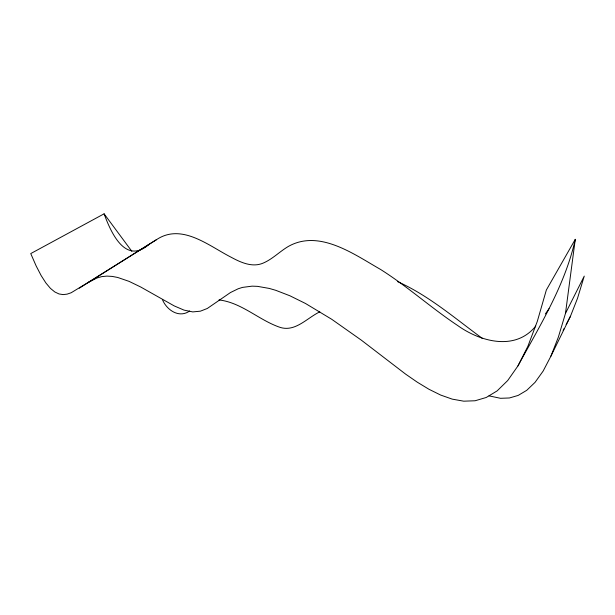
<?xml version="1.0" encoding="UTF-8"?>
<svg xmlns="http://www.w3.org/2000/svg" width="615" height="615" viewBox="0 0 615 615"><rect width="100%" height="100%" fill="white"/><g stroke="black" fill="none" stroke-linecap="round" stroke-linejoin="round"><path stroke-width="0.92" d="M489.017 395.86L500.518 398.305L509.42 397.974L518.168 395.422L526.724 390.333L535.058 382.346L543.13 371.083L550.917 356.154L558.374 337.089L565.477 313.404L575.271 239.335L546.351 290.003L537.333 321.299L527.862 346.345L517.976 365.871L507.713 380.531L497.12 390.902L486.234 397.482L475.095 400.765L463.748 401.18L452.24 399.135L440.617 395.038L428.939 389.257L417.27 382.176L405.662 374.158L361.336 340.157L331.723 319.285L305.486 303.479L289.88 295.769L275.781 290.318L269.301 288.435L257.462 286.352L252.104 286.152L242.502 287.397L238.213 288.758L230.456 292.548L207.286 308.484L200.39 311.175L192.756 311.913L184.046 310.121L174.23 305.909L140.681 286.99L129.058 281.363L117.68 277.457L112.184 276.412L106.864 276.097L101.752 276.619L96.886 278.018L87.776 282.654L71.163 292.755L67.135 294.131L63.091 294.6L58.986 293.947L54.781 291.94L50.438 288.374L45.91 282.992L41.151 275.574L36.116 265.865L30.75 253.58L104.096 213.82L131.833 251.304M575.271 239.335C565.116 285.152 540.116 325.181 517.976 365.871M550.917 356.154L570.451 316.279L577.508 298.337L584.25 276.104L565.477 313.404M563.117 330.378L563.978 328.718M566.138 324.574L570.451 316.279M545.344 313.973L549.003 308.699M535.719 326.119C515.301 351.373 480.23 341.725 457.545 325.435C431.1 307.808 407.391 286.375 380.477 269.393C354.025 254.333 319.162 228.826 288.127 246.569C279.587 251.643 272.53 259.076 263.32 263.036C252.465 267.817 240.819 262.474 231.209 257.278C208.885 245.946 181.709 222.692 156.418 239.719L87.776 282.654M79.297 288.181L156.418 239.719M148.392 244.939C124.983 264.711 110.692 231.84 104.096 213.82M319.8 311.851C306.708 318.07 294.593 333.184 278.541 326.826C258.062 319.346 241.234 302.557 218.994 299.928M189.681 310.982C179.111 318.539 166.711 310.068 162.422 299.59M397.375 281.532C428.786 295.523 454.939 318.355 482.444 338.465"/></g></svg>
